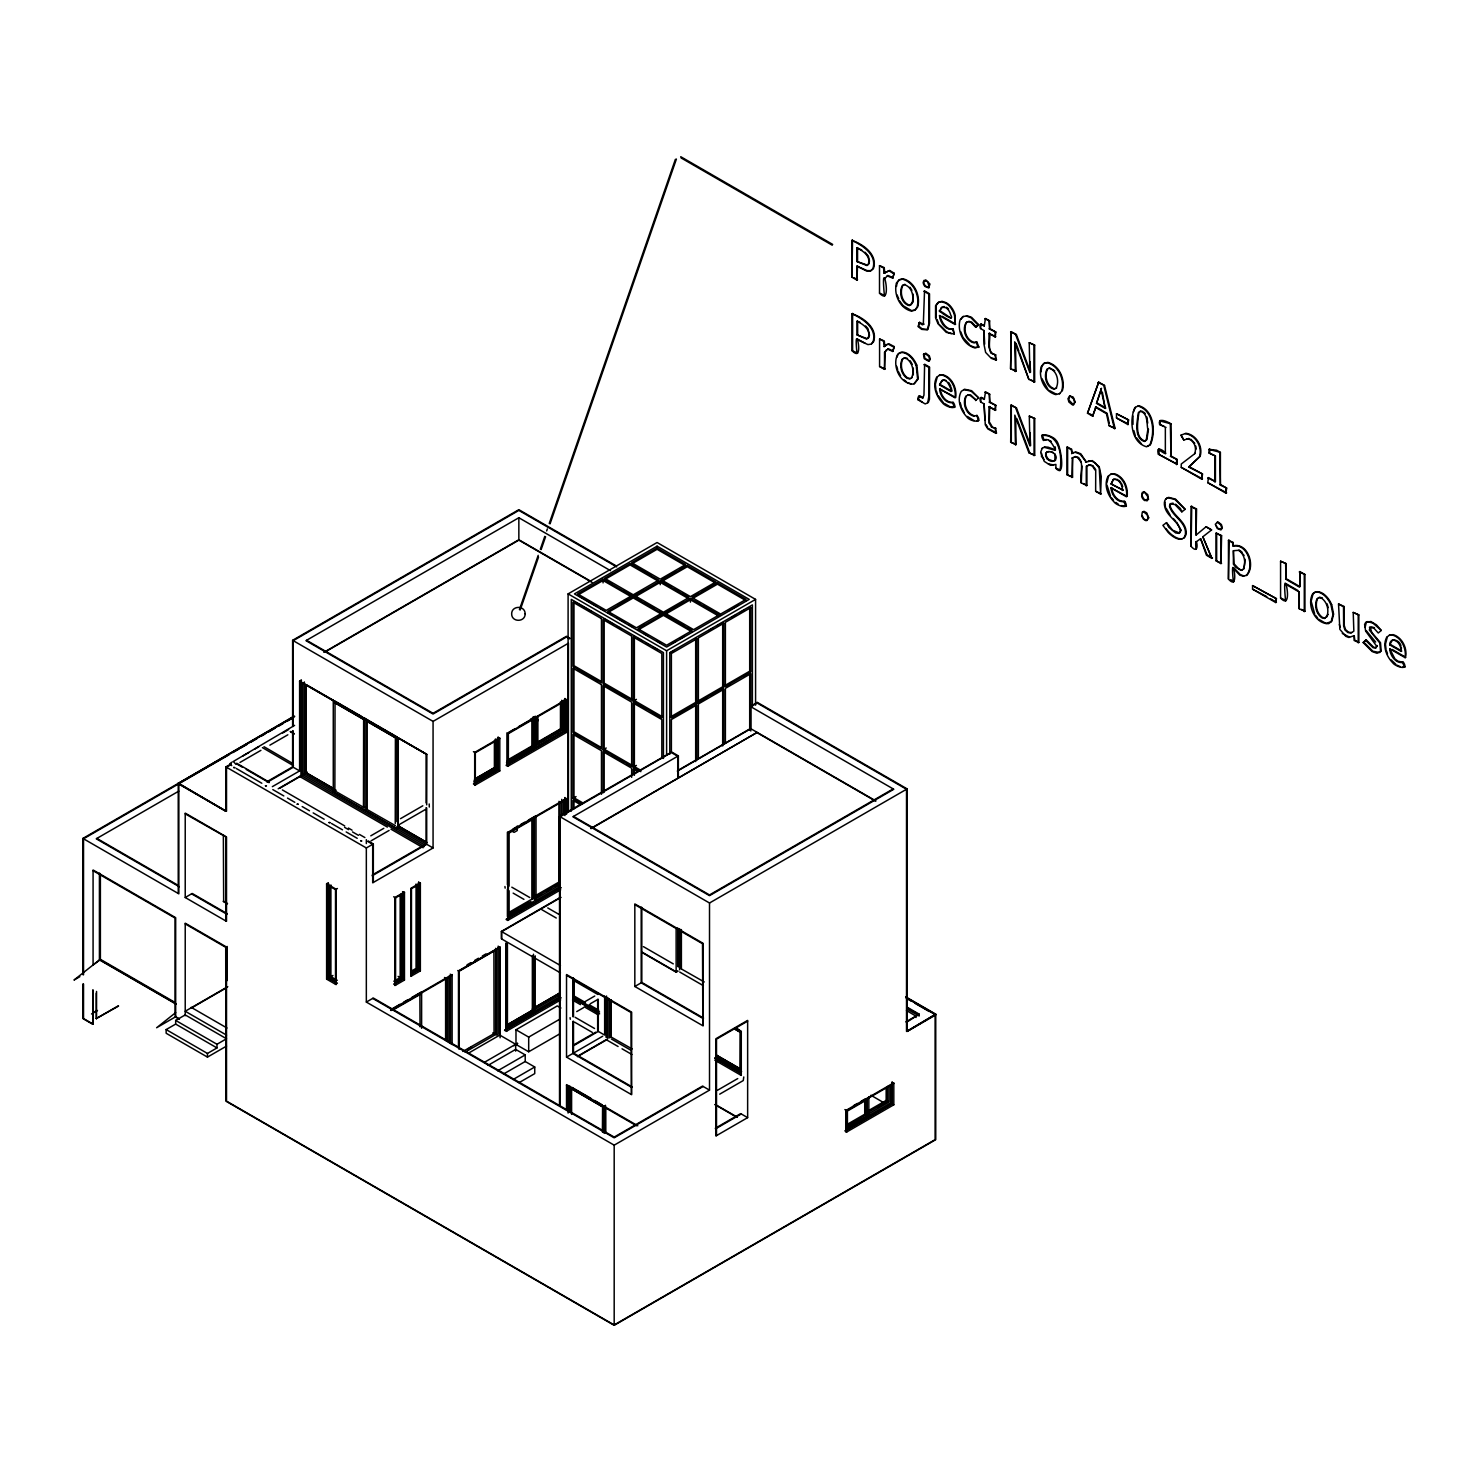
<?xml version="1.0" encoding="UTF-8"?>
<svg xmlns="http://www.w3.org/2000/svg" width="1480" height="1480" viewBox="0 0 1480 1480"><rect width="100%" height="100%" fill="white"/><g stroke="black" fill="none" stroke-linecap="round" stroke-linejoin="round"><path stroke-width="1.5" d="M1380.526 651.552L1379.878 643.079L1369.37 630.054L1370.073 627.021L1371.849 632.534L1380.507 642.709L1381.155 651.182L1377.048 653.272L1372.164 651.552L1363.191 642.561L1366.17 639.841L1373.662 647.297L1376.215 647.63L1377.14 645.558L1375.586 648L1373.033 647.666L1365.541 640.211M1365.152 627.261L1366.355 622.026M940.263 388.537C940.707 395.271 945.887 402.986 953.305 402.43C959.447 411.477 944.906 406.593 942.557 402.875C936.211 396.474 932.234 385.836 936.6 377.345L939.8 375.014L943.019 374.792C952.398 377.585 956.913 388.334 955.729 397.473L939.615 388.907L955.1 397.843C956.284 388.704 951.751 377.955 942.39 375.161L939.153 375.384M1111.665 487.512C1112.109 494.227 1117.289 501.942 1124.708 501.387C1130.85 510.452 1116.309 505.549 1113.959 501.831C1107.614 495.43 1103.636 484.793 1108.02 476.301L1111.203 473.988L1114.421 473.748C1123.801 476.541 1128.315 487.29 1127.131 496.429L1111.017 487.863L1126.502 496.799C1127.686 487.66 1123.154 476.912 1113.793 474.118L1110.555 474.34M1405.205 657.712C1407.98 649.239 1402.356 637.27 1393.124 634.661L1389.887 634.883L1386.705 637.214C1382.339 645.687 1386.316 656.324 1392.661 662.726C1395.011 666.444 1409.534 671.346 1403.41 662.3L1397.916 661.172L1394.918 658.896L1389.72 648.777L1405.205 657.712C1406.37 648.554 1401.856 637.806 1392.477 635.031L1389.258 635.253M939.541 315.555L955.026 324.49L954.619 316.017A12.636 7.289 60 0 0 945.535 303.049L941.465 301.698L937.987 302.586L935.563 305.75L935.563 317.867L938.043 323.805L946.275 332.353L954.323 334.091L953.231 329.078C945.128 330.336 941.114 319.957 939.541 315.555C939.893 322.289 945.757 330.947 953.231 329.078M955.026 324.49L955.248 315.647A12.636 7.289 60 0 0 946.164 302.679L942.113 301.328L938.635 302.216L936.193 305.38L936.193 317.497M984.237 326.081L985.439 318.44L989.639 320.864L989.639 328.468L995.837 332.057L995.208 337.033L989.01 333.444L989.01 347.411L990.897 353.184L995.67 354.886L995.948 360.029L991.267 358.327L985.625 352.425L984.015 344.489L984.015 330.577L980.556 328.56C977.004 319.051 990.416 329.522 980.556 324.268M984.311 399.452L985.514 391.793L989.713 394.217L989.713 401.839L995.911 405.409L995.282 410.386L989.084 406.796L989.084 418.988L989.306 423.206L991.545 427.091L995.744 428.238L996.022 433.381L987.826 428.904L985.292 424.853L984.108 403.929L980.63 401.931C977.077 392.404 990.49 402.893 980.63 397.621M1132.977 416.01L1132.977 424.39M913.29 374.903L913.29 368.095M1106.763 483.22L1108.649 475.931M1148.48 429.144L1146.926 439.56L1145.168 441.096C1134.309 437.988 1137.861 420.838 1138.934 412.457L1140.692 410.996L1142.93 411.514M504.939 886.52L505.143 888.148M868.335 264.143C870.924 256.151 863.081 250.86 856.92 247.918L856.92 261.498L866.947 265.549L868.982 263.773L869.445 260.868L868.335 256.058L865.06 252.229M570.077 1017.648L570.281 1019.295M896.491 286.454L897.102 282.717L899.581 279.591L903.17 278.814C914.64 281.866 920.671 295.871 917.711 306.841L915.232 309.93L911.643 310.671L903.17 305.768L899.581 300.903M1040.921 371.906L1041.846 366.282L1044.325 363.155L1047.914 362.397C1059.384 365.43 1065.415 379.435 1062.455 390.424L1059.347 393.865M1061.826 390.776C1064.786 379.805 1058.755 365.782 1047.285 362.748L1043.696 363.525L1041.217 366.651C1038.239 377.622 1044.307 391.553 1055.758 394.605L1059.976 393.495M1142.042 494.283L1144.059 491.656L1147.758 494.653L1148.498 499.519L1144.743 500.591A4.643 2.683 60 0 1 1141.672 496.355L1142.357 492.304L1144.743 492.47L1147.833 496.707L1147.167 500.776M923.317 324.361L924.538 290.875L929.514 293.762L929.514 323.343L927.904 329.466L922.318 329.004L918.636 326.118L919.543 322.344L923.576 324.361M951.03 391.534L939.578 384.93C946.663 368.279 953.823 400.821 951.307 387.797M939.578 384.93L942.335 380.212L946.331 380.582M1110.98 483.886L1123.061 490.139L1110.98 483.886L1113.737 479.168L1117.733 479.538M1111.61 483.516L1112.979 479.798M1401.412 647.648L1401.116 651.404L1389.683 644.799C1389.905 636.733 1400.173 640.026 1400.986 646.131M1389.683 644.799L1392.421 640.063M929.329 287.213L927.646 281.681L924.112 280.331L923.206 282.292A4.014 2.312 60 0 0 925.111 286.546L928.663 287.897L929.958 284.068L925.74 279.868L923.835 281.921A4.014 2.312 60 0 0 924.075 283.439M887.186 275.835L892.644 278.111L894.198 273.264L889.61 270.396L884.096 273.226L883.579 267.973L879.509 265.623L879.509 293.151C894.272 309.024 879.86 249.38 884.448 296M892.644 278.111L894.198 273.264M887.667 349.095L892.718 351.463L894.272 346.616L888.721 343.693L884.171 346.598L883.653 341.325L879.582 338.976L879.582 366.504L884.522 369.371L885.151 351.833L886.446 349.798M892.718 351.463L894.272 346.616M1194.619 453.675C1197.246 447.793 1193.639 438.875 1186.664 438.746M235.949 764.402L234.044 762.237M923.89 291.246L928.885 294.132L928.885 323.713L927.276 329.837L921.688 329.374L918.007 326.488L919.543 322.344M922.762 398.175L923.964 395.068L924.612 364.246L929.588 367.114L929.44 399.304L928.385 402.375L925.24 403.947L918.081 399.841C916.749 390.739 928.608 402.19 918.988 396.067M918.081 399.841L919.616 395.697M868.205 337.903C871.239 329.929 863.284 324.213 856.994 321.289L856.994 334.85L866.448 339.031L868.852 337.532L869.482 335.072L867.909 328.579L865.615 325.97M1042.235 448.274L1040.662 452.214L1044.27 461.39L1050.467 465.312L1055.906 464.424L1055.851 468.272C1066.044 479.724 1060.772 443.686 1056.036 440.356C1053.649 436.008 1036.833 430.514 1043.493 440.411C1051.226 435.083 1056.424 455.359 1055.203 446.868M939.504 311.577L941.613 307.211L945.609 307.6A6.845 3.941 60 0 1 950.604 314.796C957.745 326.839 921.596 297.721 950.956 318.182M940.133 311.207L940.873 308.414L944.111 306.471M1101.49 388.296L1096.514 403.374L1105.227 408.406L1102.378 392.311M1100.88 390.387L1096.514 403.374M1095.348 407.259L1106.448 413.66L1109.13 425.722L1115.106 428.442L1104.524 385.485L1098.715 382.136L1087.504 413.235L1092.61 416.195L1095.977 406.889L1107.077 413.29L1109.316 423.354M1092.61 416.195L1095.977 406.889M927.757 402.726L928.959 395.678L928.959 367.484L923.964 364.617M1098.715 382.136L1087.504 413.235M519.424 609.594L538.202 555.333M540.33 549.228L544.788 536.352M546.657 530.932L547.378 528.896M549.246 523.457L675.398 159.322M520.202 610.001L538.535 557.091M541.107 549.635L545.584 536.759M550.042 523.865L676.416 159.044M1183.926 537.924L1185.314 535.038C1187.33 522.237 1172.345 516.946 1169.459 506.141L1170.292 503.829L1173.048 503.126M1176.73 522.237L1181.022 530.192L1179.579 533.022L1172.678 530.265L1166.499 522.662L1162.91 525.345L1168.109 532.337A22.903 13.228 60 0 0 1178.024 538.942L1181.336 539.238L1184.573 537.554L1185.961 534.668C1187.977 521.866 1172.993 516.576 1170.088 505.772L1170.92 503.477M1243.348 569.115C1246.049 562.881 1244.791 553.871 1238.446 550.32L1233.395 550.708L1233.395 564.176L1235.819 567.358L1241.406 570.392L1243.995 568.745L1245.069 559.218M902.763 358.863C899.859 365.153 901.783 373.737 907.481 377.825L910.274 378.584M1317.663 598.42C1314.758 604.71 1316.682 613.275 1322.38 617.364L1325.173 618.14M911.625 377.789C914.529 371.48 912.568 362.878 906.851 358.771L904.095 358.049M1326.524 617.327C1329.428 611.018 1327.467 602.416 1321.751 598.309L1318.995 597.587M1328.189 614.459L1324.526 618.492L1321.751 617.734C1316.034 613.645 1314.129 605.061 1317.034 598.771L1319.642 597.217L1322.38 597.957M966.311 396.085C962.981 403.134 966.514 413.864 974.506 415.825M1133.347 412.05L1135.419 407.315M937.247 376.975L935.36 384.264L935.915 389.425M1387.352 636.844L1385.465 644.133L1386.02 649.295M896.732 357.476L898.138 354.349A15.3 8.843 60 0 1 916.712 365.061M902.985 285.178C899.359 291.838 901.894 303.252 909.96 305.25M1047.729 368.742C1044.103 375.402 1046.638 386.817 1054.704 388.815M1166.499 522.662L1168.701 527.195L1175.601 532.929L1178.949 533.392L1181.022 530.192M911.236 304.769C914.899 298.109 912.309 286.657 904.262 284.66M1055.998 388.334C1059.643 381.674 1057.053 370.222 1049.005 368.224M966.865 322.067C962.37 328.838 966.273 340.548 974.469 342.454L976.856 342.065L978.891 347.042L974.617 347.856C963.202 344.637 956.968 330.873 960.095 319.81L962.685 316.739L967.069 315.721L971.564 317.331L978.539 324.527C974.82 331.187 973.23 321.16 968.401 321.697M1045.583 453.639L1046.675 452.159C1053.575 449.328 1060.901 459.337 1052.317 461.39C1047.729 461.446 1042.993 455.007 1047.303 451.789L1049.172 451.529M1147.167 520.461L1148.092 518.185L1147.13 514.688L1143.43 511.691M1073.648 404.78L1074.628 402.449L1073.648 398.953L1069.985 395.974L1067.949 398.601L1068.911 402.042L1072.593 404.983L1075.257 402.079L1073.222 397.121L1069.559 395.845L1068.838 399.989L1073.222 404.614M960.742 319.44L963.314 316.368M429.311 807.044L429.2 803.973M884.448 278.832L887.834 275.465L893.273 277.74M871.646 343.786L873.663 341.565C878.01 327.617 862.748 317.312 851.962 313.723L851.962 350.575C865.966 365.56 853.109 315.111 856.994 353.48M1246.253 575.535C1254.929 566.211 1247.27 543.197 1233.062 546.065L1232.544 542.753L1228.456 540.404L1228.456 579.087C1241.572 593.869 1229.343 544.159 1233.395 581.955M884.171 346.598L886.483 344.47M1363.191 642.561L1366.17 639.841M1195.248 453.306L1181.262 464.017L1181.262 467.365L1201.852 479.261L1202.5 473.988L1188.68 467.088L1199.466 456.784C1202.611 446.942 1195.692 435.102 1185.332 433.64M1188.68 467.088L1200.095 456.414C1203.24 446.572 1196.321 434.732 1185.961 433.289L1181.003 435.175L1183.815 440.023L1188.939 438.45M975.431 327.21L978.539 324.527M975.523 400.581L978.613 397.88L971.639 390.702L964.535 389.259L961.297 391.331C956.635 399.656 960.557 410.423 966.81 416.842C969.326 421.319 983.83 424.261 976.93 415.418L973.877 416.195C965.867 414.233 962.352 403.485 965.682 396.455L968.235 394.772L970.861 395.086L976.153 400.211L970.214 395.456L967.606 395.142M1369.426 627.39L1373.847 628.112L1378.269 632.996L1381.247 630.443L1376.437 624.837L1370.813 621.489L1365.726 622.396L1364.597 624.43L1365.633 631.054L1376.493 645.928M923.946 324.009L922.429 324.86L918.913 322.714M1195.951 549.154C1194.342 528.231 1201.927 558.441 1191.086 546.361L1191.086 506.456L1195.951 509.268L1196.081 535.076L1206.071 526.751L1211.583 529.933L1202.833 536.778L1211.861 558.349L1202.833 536.778M1170.292 503.829L1174.972 504.569L1181.854 511.84L1185.147 509.305L1175.472 499.075L1168.701 497.41A11.655 6.734 60 0 0 1166.166 498.964M92.741 965.182L100.048 959.873L100.048 873.496M175.676 1012.616L156.621 1027.749L176.176 1016.464M884.096 273.226L888.962 270.766L893.55 273.634M1195.951 542.05L1200.613 538.665L1207.07 554.852L1212.49 557.979M914.344 383.746L918.266 378.75L916.823 365.135M912.254 377.418L909.627 378.954L906.851 378.196C901.135 374.107 899.23 365.523 902.134 359.233L904.743 357.679L907.481 358.419M856.92 280.108L851.888 277.204L851.888 240.371C862.766 244.015 878.066 254.412 873.477 268.454L870.98 270.673L867.169 270.618L856.92 266.141L856.92 280.108L857.549 265.771M856.92 247.918L861.712 249.954M856.92 261.498L867.576 265.179M851.888 277.204L852.535 240M879.509 265.623L884.226 267.603L884.744 272.857M879.509 293.151L885.077 295.63M292.614 725.848L292.614 640.304L518.851 509.675L615.773 565.638M856.994 321.289L860.269 322.437M610.482 570.651L518.851 517.741L305.953 640.655L433.067 714.045L566.526 636.992L569.689 638.824M856.994 334.85L867.077 338.68M323.861 652.347L518.851 539.756L590.354 581.048M324.62 652.273L518.851 540.126L591.963 582.343M851.962 350.575L857.641 353.11M879.582 338.976L884.3 340.974L884.818 346.228M272.339 786.657L299.608 770.913L299.608 681.022L301.199 680.097M301.513 680.282L299.608 681.392L426.388 754.226M879.582 366.504L885.151 369.001M231.287 764.494L226.514 767.251L226.514 811.28L178.229 783.383L293.817 716.283M82.899 974.691L82.899 838.42L294.613 716.191M178.229 893.457L178.229 783.752L294.539 716.616M229.049 754.782L83.528 838.79L83.528 974.784M232.86 752.58L239.02 749.028M240.852 747.974L246.993 744.422M250.86 742.183L256.947 738.668M260.85 736.411L264.957 734.043M268.842 731.805L274.966 728.271M278.851 726.033L282.976 723.646M286.843 721.408L292.985 717.874M984.811 318.811L989.639 320.864M178.766 791.153L96.237 838.79L179.284 886.742M980.556 328.56L981.185 323.898M294.613 725.366L232.878 761.738M242.831 756.002L248.807 752.543M254.782 749.102L258.76 746.79M282.661 733.007L288.637 729.548M178.229 783.031L225.885 811.28L225.885 766.88L231.121 763.846M984.015 330.577L984.663 344.118M989.01 321.234L989.639 328.468M239.982 762.441L260.924 750.341M269.897 745.162L287.841 734.802M989.01 333.444L995.837 336.663M976.079 326.839L971.786 322.214L969.03 321.327L966.236 322.437C961.741 329.207 965.645 340.918 973.84 342.824L976.856 342.065M989.01 328.838L995.837 332.057M1015.465 343.49L1016.002 371.221L1010.6 368.835L1011.229 331.631L1016.39 334.61L1030.524 372.202L1029.987 361.657M1010.6 332.001L1016.39 334.61M568.098 811.466L568.098 593.887L657.083 542.513L755.577 599.382L755.577 705.165M603.063 579.198L577.644 593.887L606.226 610.389L631.664 595.719L603.063 579.198L603.063 582.88M577.644 595.163L603.063 580.493L631.664 596.995M604.654 579.568L630.073 564.898L658.674 581.399M364.746 718.633L363.47 719.373L334.868 702.852M395.401 825.673L366.651 809.264L366.651 721.204L367.928 720.464M266.733 781.829L292.614 766.88L299.608 770.913M267.936 781.865L293.243 767.251L293.243 730.972M1015.761 334.98L1029.895 372.572L1029.229 342.75L1034.649 345.136L1034.649 381.988L1028.841 379.38L1014.707 341.788L1015.373 371.591M1029.229 342.75L1034.649 345.136M278.185 788.785L301.199 775.502L424.316 846.597M424.704 844.969L302.789 774.577L307.23 772.024M279.905 788.155L301.513 775.687L301.513 682.558M1010.6 368.835L1011.229 331.631M939.615 388.907C939.966 395.641 945.85 404.318 953.305 402.43M617.974 604.895L629.703 598.124M643.023 590.446L633.237 596.088L623.709 590.576M662.207 579.365L675.898 571.465M679.801 569.208L685.666 565.804L657.083 549.302L631.664 563.973L650.719 574.98M660.246 581.048L634.827 595.719L663.429 612.221L688.848 597.55L660.246 581.048L660.246 584.711M978.613 397.88L971.01 391.072L963.905 389.629M634.827 596.995L660.246 582.324L688.848 598.827M984.885 392.163L989.713 394.217M396.511 736.985L395.253 737.706L366.651 721.204M185.222 813.852L226.2 837.144M980.63 401.931L981.259 397.25M292.614 640.304L433.067 721.389L568.431 643.226L568.431 811.299M984.108 403.929L984.866 420.006M989.084 394.587L989.713 401.839M1028.841 379.38L1019.72 353.313M989.084 406.796L995.911 410.016M976.93 415.418L978.336 420.764M989.084 402.209L995.911 405.409M364.746 806.693L363.47 807.414L363.636 719.28L335.035 702.76L334.868 790.912L336.145 790.172M1015.724 419.136L1016.076 444.574L1010.673 442.187L1011.303 404.983L1016.464 407.962L1030.598 445.554L1029.951 432.586M989.306 423.206L989.713 406.445M1010.673 405.354L1016.464 407.962M640.341 626.854L644.244 624.597M657.934 616.679L661.837 614.422L633.237 597.92L607.817 612.591L611.629 614.792M682.983 602.231L663.429 613.515L659.618 611.314M692.399 596.791L698.264 593.406M702.168 591.149L715.857 583.25L687.257 566.729L661.837 581.399L671.384 586.913M690.438 598.475L665.02 613.146L693.62 629.648L719.04 614.977L690.438 598.475L690.438 602.138M638.01 630.018L663.429 615.347L692.029 631.849M692.029 598.827L717.449 584.156L746.049 600.677M991.545 427.091L995.744 428.238M185.222 897.509L226.514 921.356L226.514 836.959L185.222 813.112L185.222 897.509L192.197 893.457L227.069 913.586M1015.835 408.332L1029.969 445.924L1029.303 416.121L1034.724 418.507L1034.724 455.341L1028.914 452.732L1014.799 415.14L1015.447 444.944M1029.303 416.121L1034.724 418.507M366.337 809.449L365.061 810.171L365.061 718.448M79.865 976.67L74 980.056L99.733 959.688L175.954 1003.699M1098.067 382.506L1104.524 385.485M530.599 719.188L534.558 716.912M1010.673 442.187L1016.076 444.574M508.602 732.434L514.559 728.993M518.537 726.699L532.43 718.67M473.415 751.655L475.321 752.746L499.796 738.631L497.891 737.521M223.351 834.665L223.665 901.357M672.475 643.153L676.379 640.896M680.301 638.639L684.204 636.363M728.456 610.833L738.224 605.191M568.098 593.887L666.611 650.756L755.577 599.382M670.255 652.865L674.177 650.608M709.013 630.499L712.916 628.241M716.82 625.985L722.684 622.599L722.684 686.794L697.265 701.483M732.101 617.16L736.004 614.903M739.926 612.646L743.83 610.389M1043.493 440.411L1046.341 439.893M1028.914 452.732L1034.724 455.341M370.796 835.83L383.801 828.319M400.525 818.662L422.818 805.786M534.668 743.811L560.476 728.9L564.139 731.009L564.139 699.818M474.636 779.016L494.227 767.713L497.41 769.545L497.41 738.354M507.714 759.924L560.957 729.178L560.957 704.684M474.451 779.312L494.394 767.805L494.394 740.703M531.875 719.595L531.875 746.327L561.271 729.363L561.271 702.63M475.579 779.572L495.19 768.25L495.19 739.297M507.344 761.053L533.152 746.142L534.428 746.882L534.428 717.523L533.152 716.801M535.927 744.551L561.752 729.64L561.752 700.28M473.73 781.181L495.652 768.527L495.652 739.186M389.092 830.447L371.055 840.862M399.914 824.193L425.186 809.634M506.512 762.441L533.947 746.605M535.113 745.938L562.548 730.102L562.548 701.132M506.623 762.94L534.428 746.882M399.378 825.211L398.101 825.951L426.703 842.471M474.895 781.44L496.448 768.99L496.448 740.037M507.788 763.18L535.224 747.345L535.224 716.154M473.896 783.124L497.41 769.545M564.139 731.009L506.937 764.032L506.937 732.841M499.796 770.913L474.691 785.399L474.691 752.395L499.796 737.891L499.796 770.913L497.891 769.822L473.415 783.938L475.321 785.048L475.321 752.746M566.526 732.397L507.733 766.326L507.733 733.303L566.526 699.374L566.526 732.397L564.601 731.287L506.456 764.864L508.362 765.956L508.362 733.673L566.526 700.096L564.601 699.004M475.024 783.383L498.205 770.007L498.205 736.985M1041.513 456.802L1041.587 453.361M1116.494 413.716L1128.574 419.95L1127.945 424.575L1116.494 417.971L1116.494 413.716L1128.574 419.95M225.885 766.88L366.337 847.966L373.33 843.933L373.33 882.45M1045.694 456.21L1046.212 453.269M1116.494 417.971L1126.668 423.095M1047.082 458.8L1052.946 461.02L1055.573 460.28M1066.987 447.182L1071.687 449.161L1072.205 453.324L1071.058 449.532L1066.987 447.182L1066.987 474.71L1072.556 477.189L1072.556 457.671L1071.927 477.559M1109.13 425.722L1115.106 428.442M92.889 1012.82L96.885 1010.507M91.501 1013.985L97.495 1010.526M633.237 701.206L661.837 717.707L661.837 653.513L633.237 636.992L633.237 701.206L636.418 699.374M326.618 883.745L336.145 889.24L336.145 984.644L326.618 979.131L326.618 883.745L328.209 882.82M96.237 993.228L96.237 1018.573L118.252 1005.864M96.237 1018.573L118.585 1006.048M82.899 983.941L82.899 1018.573L92.741 1024.271L93.074 989.954M1055.851 468.272L1059.199 469.475M1074.665 456.876C1086.616 457.968 1078.902 474.803 1081.288 482.961L1086.912 485.477L1086.912 465.96L1089.65 464.776L1093.11 465.849L1089.003 465.146L1086.264 466.329L1086.264 485.847M335.516 889.61L335.516 984.274L337.421 983.164L328.523 978.039L328.523 883.375L326.618 884.466L335.516 889.61L337.421 888.518M1075.387 452.362L1080.159 454.157L1086.172 461.871L1080.789 453.786L1076.015 452.011L1073.352 452.769M372.312 874.976L426.074 843.933L426.074 807.673M1166 427.443L1159.636 424.501C1157.434 416.824 1167.979 421.893 1170.976 423.854L1170.976 455.933L1177.211 459.54L1177.211 464.295L1158.378 454.157C1154.141 439.727 1176.878 462.556 1158.378 449.402M372.183 875.772L426.703 844.303L426.703 808.024M1066.987 474.71L1072.556 477.189M1159.636 424.501L1164.076 426.332M433.067 721.389L433.067 847.966L372.683 882.82L372.683 844.303L367.928 841.547M603.063 749.824L631.664 766.326L631.664 702.112L603.063 685.61L603.063 749.824L606.226 747.992M1159.636 420.838L1170.976 423.854M1099.215 466.829L1101.25 476.449L1100.62 494.135L1099.215 466.829L1092.351 460.595L1085.543 462.241M1100.62 494.135L1095.644 491.249L1095.718 469.715L1093.979 467.144M670.255 717.079L695.674 702.39L695.674 638.176M724.275 685.888L749.694 671.199L749.694 607.004M672.216 717.782L691.771 706.478M697.265 703.315L707.052 697.672M710.955 695.415L722.684 688.644L722.684 745.957M726.236 686.591L730.14 684.334M743.83 676.434L747.752 674.177M1081.288 482.961L1081.917 465.978M1181.003 435.175L1183.815 440.023M227.791 986.661L185.222 1011.247L226.514 1035.093M191.882 1007.751L226.496 987.77M175.676 1020.423L185.222 1014.91L226.514 1038.756L216.987 1044.27L175.676 1020.423L175.676 1024.086L216.987 1047.933L216.987 1044.27M1158.378 454.157L1177.211 464.295M1095.644 491.249L1101.25 493.765M513.135 828.893L516.946 826.691M520.757 824.49L524.567 822.288M528.379 820.087L536.019 815.684L536.019 900.062L507.418 916.582L507.418 889.202M226.514 1046.101L207.459 1057.109L166.149 1033.262L166.149 1029.581L175.676 1024.086M393.661 896.769L395.567 897.861L404.466 892.736L402.56 891.626M507.733 913.086L533.152 898.416L534.428 899.155L534.428 818.422L509.009 833.111L509.009 886.15M601.472 794.298L601.472 750.73L572.871 734.228L572.871 798.442L576.053 796.591M1170.347 424.224L1170.976 455.933M661.837 758.537L661.837 719.539L633.237 703.037L633.237 767.251L636.418 765.419M1170.347 456.303L1177.211 459.54M559.533 1105.801L559.533 816.405L671.698 752.025L678.358 755.873L678.358 777.888M875.975 800.995L750.49 728.53L750.49 706.515L757.168 702.297L907.148 788.896L907.148 1031.43L935.749 1014.17L906.519 1031.412L906.519 789.265L757.168 703.037L750.804 706.7M560.162 816.775L671.384 752.562L677.729 756.243L677.729 778.258M1209.049 449.365L1216.616 450.216L1220.389 452.381L1220.389 484.478L1226.642 488.067L1225.995 493.191L1207.791 482.684L1208.439 477.559L1215.413 481.592L1215.413 455.97L1209.049 453.028L1209.049 449.365L1220.389 452.381M678.358 755.873L572.871 816.775L709.512 895.659L893.809 789.265L750.49 706.515M1181.262 467.365L1202.5 478.891M1111.017 487.863C1111.369 494.598 1117.252 503.274 1124.708 501.387M1209.049 453.028L1215.413 455.97M677.6 770.618L750.49 728.53M677.341 771.135L750.804 728.715M326.618 979.131L328.523 978.039M329.8 885.577L329.8 977.299L332.963 975.468M590.705 828.504L757.168 732.397L591.26 828.541M166.149 1029.581L207.459 1053.446L216.987 1047.933M1207.791 482.684L1226.642 492.84M1207.791 477.929L1215.413 481.592M1219.761 452.75L1220.389 484.478M1185.147 509.305L1174.842 499.426L1168.072 497.761A11.655 6.734 60 0 0 1164.797 506.993C1167.165 516.649 1178.265 520.979 1180.392 530.562M1181.854 511.84L1180.448 508.546L1175.601 504.199M1191.086 506.456L1196.58 508.898L1196.081 535.076M1219.761 484.829L1226.642 488.067M535.427 895.641L558.885 882.099L560.162 882.82L534.743 897.509M535.686 897.324L541.421 894.013M547.138 890.72L550.949 888.518M554.76 886.317L558.571 884.115M528.563 902.541L509.009 913.826L509.009 890.757M508.047 914.751L517.574 909.238M521.404 907.037L530.932 901.542M535.057 899.155L559.847 884.837M393.81 981.24L400.174 977.577L400.174 895.474M411.292 971.158L416.065 968.401L416.065 884.023M394.938 981.888L401.284 978.225L401.284 893.827M410.811 972.712L417.175 969.048L417.175 884.652M507.733 916.768L531.561 903.004M535.538 900.71L559.366 886.946M404.466 980.056L394.938 985.551L394.938 897.49L404.466 891.996L404.466 980.056L402.56 978.946L393.661 984.089L395.567 985.199L395.567 897.861M411.329 973.895L418.452 969.789L420.357 970.88L420.357 882.82L410.811 888.333L410.811 976.393L420.357 970.88M560.735 887.63L506.456 918.969L508.362 920.061L508.362 832.74L566.526 799.163L564.601 798.072M395.253 983.534L402.875 979.131L402.875 893.328M411.144 974.358L418.766 969.955L418.766 881.913M561.013 887.834L506.141 919.505L507.733 920.43L560.698 889.85M366.337 847.966L366.337 1002.071L373.33 998.038L614.182 1137.084L702.519 1086.098L709.512 1090.131L709.512 903.004L559.533 816.405M560.476 972.897L501.368 938.783L501.368 931.438L560.587 897.25M560.92 897.435L501.702 931.623L501.702 938.968M1206.071 526.751L1211.583 529.933M1200.613 538.665L1206.441 555.222L1211.861 558.349M1191.086 546.361L1191.733 506.105M467.051 964.831L470.881 962.629M474.691 960.428L478.502 958.226M482.313 956.024L486.125 953.823M392.071 1008.861L399.952 1004.31M403.892 1002.034L407.832 999.759M411.773 997.483L421.615 991.804L421.615 1028.286M1216.024 533.226L1221.592 535.705L1220.963 563.602L1216.024 560.754L1216.024 533.226L1221.592 535.705M390.554 1010.1L452.121 974.543L452.121 1044.547M500.111 1037.776L499.796 947.034L458.486 970.88L458.486 1048.025M500.111 947.219L458.8 971.065L458.967 1049.117L459.115 971.25L494.061 951.067M391.053 1010.544L452.121 975.283L450.216 974.192M392.996 1009.97L420.024 994.542M1228.456 540.404L1233.173 542.383L1233.062 546.065M1216.024 560.754L1221.592 563.232M1233.395 550.708L1234.043 563.806L1239.241 569.319L1242.034 570.022M1241.276 552.373L1244.088 555.444M1228.456 579.087L1229.103 540.034M1285.602 600.917C1281.07 555.296 1295.389 613.941 1280.57 598.013L1280.57 561.179L1286.231 563.713L1286.231 578.736L1299.884 586.616L1299.884 571.595L1299.884 586.616M893.162 788.896L709.512 894.938L573.5 816.405M1280.57 561.179L1286.231 563.713M1252.561 585.599L1276.426 598.66L1275.797 602.563L1252.561 589.151L1252.561 585.599L1276.426 598.66M1252.561 589.151L1266.751 596.607M709.512 903.004L907.148 788.896M535.668 1006.863L559.995 992.803L559.995 972.045M535.816 1006.955L560.162 992.895M533.633 956.635L533.633 1009.674L507.418 1024.826L507.418 944.092M514.356 1021.182L518.278 1018.924M559.791 994.948L532.356 1010.785L532.356 955.895M462.833 1051.466L494.061 1033.632L493.913 950.974M467.699 1049.209L471.51 1047.008M535.224 955.858L535.224 1010.6L505.827 1027.564L505.827 943.186M506.141 1027.749L559.403 997.002M465.146 1052.151L495.652 1034.539L495.652 948.31M560.624 997.761L504.865 1029.951L506.771 1031.061L506.771 943.722M1285.602 564.084L1286.231 578.736M504.551 1030.505L561.031 997.89M468.309 1053.261L500.425 1034.724M560.679 999.944L506.141 1031.43L506.141 943.371M560.18 1033.614L528.693 1051.781L515.984 1044.436L515.984 1029.765L557.294 1005.919L560.938 1008.01M1299.255 571.965L1304.916 574.499L1304.916 611.332L1299.255 608.798L1299.255 592.037L1285.602 584.156M1280.57 598.013L1286.231 600.547M584.637 1001.867L594.757 996.003M484.201 1062.437L517.445 1043.234M1299.255 592.037L1299.255 608.798M513.782 1045.731L517.686 1043.474M515.984 1029.765L528.693 1037.11L560.18 1018.943M576.719 1011.617L583.471 1007.714M590.224 1003.81L596.976 999.925M488.141 1065.304L515.669 1049.394L525.215 1054.907L525.215 1061.512L503.57 1073.999M634.827 986.476L703.148 1025.918L703.148 943.352L634.827 903.91L634.827 986.476L641.821 982.442L703.537 1018.073M497.668 1070.798L525.215 1054.907M642.376 952.676L676.138 972.157L678.043 971.065L676.138 971.805L642.376 952.306M513.098 1079.512L534.743 1067.006L534.743 1073.611L518.999 1082.694M574.296 1044.547L595.719 1032.17M572.741 1046.175L598.29 1031.412L598.29 999.314M1338.531 603.951L1343.507 606.818L1343.637 625.892L1344.895 629.907L1347.892 632.571L1350.926 632.977L1353.849 631.183L1353.22 612.424L1358.843 614.94L1358.843 642.468L1354.774 640.119L1354.237 635.66L1348.854 637.473L1345.801 636.326L1339.844 629.333L1338.531 603.951L1344.155 606.467L1344.265 625.522L1345.524 629.537L1348.521 632.201L1351.555 632.607M566.526 1057.109L631.664 1094.719L631.664 1012.154L566.526 974.543L566.526 1057.109L602.693 1036.222M578.81 1055.517L606.504 1039.515M610.685 1037.11L609.409 1037.85L609.409 999.074M577.404 1056.683L606.56 1039.867M1353.22 612.424L1358.843 614.94M1342.305 633.477L1349.501 637.103M1354.237 635.66L1354.126 640.489L1358.843 642.468M1371.35 626.836L1374.495 627.76M572.871 1088.3L571.595 1089.021L571.595 1114.403M1381.247 630.443L1373.107 623.228L1367.742 621.545M702.834 1025.362L702.519 943.722L634.827 904.65M747.64 1021.145L716.505 1039.127L716.505 1135.623M631.331 1094.164L631.016 1012.523L566.526 975.283M735.338 1027.989L741.277 1031.412L740.019 1032.152L734.043 1028.711M1389.72 648.777C1390.053 655.51 1395.955 664.187 1403.41 662.3M703.148 1086.449L614.182 1137.824L372.683 998.408M716.172 1055.092L740.019 1068.838L741.277 1068.116M366.337 1002.071L614.182 1145.168L709.512 1090.131M717.486 1090.261L737.743 1078.569M719.706 1094.164L743.274 1080.548L743.774 1076.959M715.34 1128.223L740.648 1113.608L747.64 1117.64L747.64 1020.405L715.857 1038.756L715.857 1135.993L747.64 1117.64M715.469 1128.889L741.277 1113.977M905.871 1021.885L919.228 1014.17L907.777 1021.514M907.148 1031.43L935.749 1014.91L935.749 1139.656L614.182 1325.322L225.885 1101.139L225.719 947.219M853.498 1105.689L857.346 1103.47M861.175 1101.25L865.023 1099.048M846.782 1110.666L893.809 1083.527L891.904 1082.417L891.904 1103.71L844.877 1130.85L846.782 1131.96L846.782 1110.666L844.877 1109.574M867.262 1099.566L847.411 1111.036L847.411 1125.725L867.262 1114.255L867.262 1099.566L866.004 1098.845L866.004 1115.347L864.727 1114.625L864.727 1100.861M868.298 1110.722L886.168 1100.399L887.445 1101.139L887.445 1086.449M846.838 1124.578L866.004 1113.515L867.262 1114.255M867.595 1112.609L887.445 1101.139M878.158 1106.855L887.76 1101.323M846.468 1126.631L859.917 1118.861M867.928 1114.236L889.036 1102.045L889.036 1086.005M868.852 1096.828L868.852 1115.161L845.82 1128.463L845.82 1110.13M846.135 1128.648L890.627 1102.97L890.627 1084.618M846.542 1130.258L892.218 1103.895L892.218 1081.88M893.809 1104.802L846.135 1132.33L846.135 1110.314L893.809 1082.786L893.809 1104.802L891.904 1103.71M1147.167 446.405L1150.423 444.685C1155.954 432.031 1154.159 410.034 1138.657 405.668L1134.772 407.685C1129.277 420.32 1131.034 442.428 1146.538 446.775L1149.793 445.036C1155.307 432.401 1153.531 410.404 1138.027 406.038M1071.576 453.675L1073.999 452.399M1041.605 448.644L1044.843 446.942L1048.136 447.2L1055.573 449.865M904.891 284.289L902.338 285.548C898.712 292.207 901.246 303.622 909.312 305.62L913.105 302.05L913.105 294.095M1056.628 387.964L1054.056 389.185C1045.99 387.187 1043.456 375.772 1047.082 369.112L1049.635 367.873L1054.704 370.796M1071.927 458.042L1075.312 456.506L1078.772 457.579M1113.09 479.538C1118.917 478.003 1122.765 485.496 1122.432 490.49M231.713 762.237L229.696 763.939L231.713 765.641M976.652 420.93L978.964 420.413M1233.691 545.695C1247.918 542.827 1255.558 565.841 1246.9 575.184L1243.274 576.22L1239.833 575.146L1233.265 568.265M537.906 719.761L537.888 720.779M1379.711 652.551L1372.793 651.182L1363.82 642.191M978.891 347.042L975.246 347.486L971.176 345.987M929.292 287.527L925.74 286.177A4.014 2.312 60 0 1 924.741 284.9M955.044 407.093L949.901 406.667L944.462 403.448M1126.447 506.049L1121.303 505.624M1402.652 667.073L1405.13 666.943M1392.661 640.1C1398.211 640.082 1401.32 646.482 1401.116 651.404M1041.624 435.435C1060.124 433.696 1062.399 457.468 1059.92 470.621M1088.355 460.891L1091.722 460.964L1095.514 463.24L1098.586 467.199M1053.649 465.035L1048.321 463.851M1044.214 447.312L1054.926 450.235M1181.965 538.868L1178.654 538.572A22.903 13.228 60 0 1 1168.737 531.968L1165.963 528.656M888.074 344.063L893.624 346.986M996.651 433.011L988.455 428.534M1243.903 575.868L1240.481 574.777L1233.913 567.895M995.67 354.886C985.884 352.814 990.805 339.642 989.639 333.074M1051.263 451.937L1053.409 452.639M1146.723 500.666L1145.39 500.221A4.643 2.683 60 0 1 1142.301 496.004M1056.387 394.235L1049.32 390.48M966.44 316.091L970.936 317.7L977.91 324.879M991.896 357.957L996.577 359.659M907.481 382.543L911.125 383.93M1217.245 522.199L1220.76 524.901L1221.703 527.935L1220.778 529.859L1217.282 528.563L1215.321 524.253L1217.873 521.83L1221.389 524.53L1222.332 527.565L1221.407 529.488L1217.911 528.193M951.27 333.685L946.904 331.983L939.893 325.082M974.007 420.561L967.439 416.472M1048.728 440.245L1051.3 441.41M1397.083 665.205L1400.006 666.537M1189.31 466.718L1202.5 473.988M865.134 343.268L857.641 339.142M851.888 240.371C862.655 245.439 877.363 254.708 872.849 268.805L870.332 271.025L866.54 270.988L856.92 266.141M680.726 156.695L832.685 244.422M681.022 157.898L832.223 245.199M1097.142 403.004L1105.856 408.036M942.113 316.295L955.655 324.12M854.201 277.815L857.549 279.739M1012.82 369.389L1016.002 371.221M1031.208 379.99L1034.649 381.988M1089.835 413.845L1093.258 415.825M1299.884 571.595L1304.916 574.499M851.962 313.723C862.655 318.7 877.307 327.968 873.034 341.936L871.017 344.137L867.946 344.6L856.994 339.512M1285.602 579.087L1299.255 586.987M1286.231 583.786L1297.942 590.538M940.207 384.56L951.659 391.164M1390.312 644.429L1401.764 651.034M1392.292 649.516L1405.833 657.342M1083.582 483.553L1086.912 485.477M1301.567 609.409L1304.916 611.332M1270.617 598.845L1276.426 602.212M1230.75 579.679L1234.043 581.585M675.195 589.114L679.005 591.316M682.817 593.517L688.533 596.81M695.841 601.028L699.652 603.23M703.462 605.431L720.63 615.347M719.04 616.254L690.438 599.752L665.02 614.422L684.093 625.429M616.716 566.914L518.851 510.415L293.243 640.655L293.243 726.458M606.56 580.678L612.276 583.971M636.733 598.105L640.544 600.307M644.374 602.508L653.901 608.002M687.904 627.631L691.715 629.832M579.549 596.274L596.699 606.171M600.51 608.373L604.321 610.574M617.364 618.104L624.986 622.507M628.797 624.708L632.607 626.91M643.726 633.329L647.537 635.53M657.083 641.025L660.894 643.226M591.149 611.407L573.981 601.49L573.981 665.704L600.677 681.115M613.701 624.43L604.173 618.918L604.173 683.131L632.774 699.652M617.512 626.632L621.323 628.834M638.176 638.546L641.987 640.748M645.798 642.949L649.609 645.151M653.42 647.352L657.231 649.554M757.168 732.748L875.161 800.884M569.856 638.195L566.526 636.252L433.067 713.305L306.601 640.304M662.948 717.079L634.365 700.558L634.365 636.345M577.792 669.737L596.865 680.745M606.079 686.073L625.134 697.08M645.798 708.994L634.365 702.39L634.365 766.603L640.082 769.915M651.515 712.305L661.042 717.8M600.677 747.16L573.981 731.749L573.981 667.535M632.774 765.678L604.173 749.176L604.173 684.962M633.237 767.251L640.877 771.654M579.698 736.892L573.981 733.581L573.981 797.794L583.509 803.288M607.984 753.209L604.173 751.008L604.173 792.281M611.795 755.41L623.228 762.015M627.058 764.216L630.869 766.418M638.176 770.636L634.365 768.435L634.365 775.317M637.066 771.284L633.237 769.082L633.237 773.67M532.671 744.958L533.947 745.698M531.875 746.327L533.152 747.067L533.152 718.115M572.871 798.442L582.399 803.936M581.603 804.029L573.981 799.626L573.981 808.802M580.493 804.676L572.871 800.273L572.871 809.449M507.733 766.326L506.141 765.419L564.935 731.471L564.935 698.449M905.741 996.854L935.749 1014.17M905.741 997.224L935.749 1014.54M905.741 997.594L935.749 1014.91M907.24 998.815L911.218 1001.109M915.195 1003.422L929.144 1011.469M558.885 801.365L560.162 802.105L560.162 1106.17M907.277 1007.27L919.228 1014.17M907.277 1008.01L919.228 1014.91M907.277 1009.12L919.228 1016.02M906.482 1010.489L916.046 1016.187L916.046 1017.482M332.815 700.003L306.12 684.593L306.12 772.653L332.815 788.063M334.868 701.021L361.564 716.431M363.47 717.523L396.844 736.799L396.844 821.64M424.964 753.209L398.268 737.798L398.268 825.859L426.869 842.379M299.608 681.022L426.703 754.412M534.428 818.422L533.152 817.7L533.152 898.416M511.285 830.761L514.096 832.371L517.26 830.539L517.26 825.97M290.394 731.471L294.279 733.71M290.394 731.657L294.279 733.895M643.43 946.645L673.289 963.887M704.258 981.98L681.226 968.864L681.226 929.662M679.709 972.027L703.389 985.698M534.743 899.341L536.019 900.062M511.821 887.186L529.784 897.546M547.748 907.924L558.534 914.141M870.906 1095.255L884.781 1103.266M264.014 746.697L293.151 763.699M262.423 747.622L293.502 765.734M334.554 789.265L305.953 772.745L305.953 684.685M403.744 829.577L407.721 831.871M513.153 893.125L523.92 899.359M541.884 909.719L556.258 918.026M334.868 790.912L363.636 807.34M334.166 790.875L304.362 773.67L304.362 681.947M396.511 826.876L433.067 847.966M735.764 1027.879L739.649 1030.117M299.608 776.427L387.39 827.098M390.961 829.17L423.132 847.744M734.654 1028.322L740.648 1031.782L740.648 1075.091M734.21 1028.619L740.167 1032.06L740.019 1068.838M703.185 1018.592L641.192 982.812L641.192 907.129M867.595 1114.44L868.852 1115.161M236.689 763.218L269.064 782.088M282.384 789.932L344.729 825.933M348.392 828.042L352.055 830.169M359.437 834.424L364.894 837.569M236.689 763.939L242.406 767.251M246.217 769.452L269.101 782.661M344.6 827.338L348.54 829.633M352.499 831.908L358.438 835.331M368.076 840.899L373.33 843.933M236.153 768.416L261.812 783.253M272.82 789.599L283.827 795.944M287.49 798.072L294.816 802.308M302.161 806.545L309.486 810.781M313.168 812.89L324.157 819.236M331.502 823.472L342.509 829.836M346.172 831.945L357.216 838.327M716.338 1055L740.167 1068.745M501.368 931.438L560.476 965.552M716.357 1057.016L741.591 1071.594M715.913 1057.127L741.277 1071.779M714.711 1057.904L740.555 1072.833M714.896 1058.385L740.888 1073.389M714.803 1060.161L741.277 1075.442L741.277 1031.412M574.277 980.87L597.902 994.505M585.414 1002.534L573.981 995.929L573.981 979.871M589.244 1004.735L598.771 1010.23M572.871 996.558L599.567 1011.969M574.407 998.926L598.383 1012.764M573.241 998.611L599.622 1013.856M572.501 1000.017L580.493 1004.642M584.249 1006.807L598.475 1015.021M178.229 783.752L225.885 811.28M632.127 1048.95L611 1036.925L611 1000.017M575.11 1017.278L594.553 1028.489M611.407 1038.997L631.257 1050.448M606.226 1039.682L618.085 1046.508M622.026 1048.802L631.904 1054.5M574.666 1022.199L592.315 1032.411M715.469 1104.58L737.318 1117.178M714.803 1104.561L736.67 1117.178M532.356 1008.953L533.633 1009.674M533.947 1009.86L535.224 1010.6M457.838 970.51L459.115 971.25M444.5 977.485L445.776 978.225L445.776 1040.495M573.5 1053.076L632.145 1086.93M631.831 1087.467L572.871 1053.427L572.871 1021.33M398.101 976.393L401.284 978.225M492.803 1032.892L494.061 1033.632M494.394 1033.798L495.652 1034.539M571.909 1087.375L590.89 1098.327M594.683 1100.51L602.268 1104.894M637.806 1125.781L566.526 1084.618L566.526 1110.111M525.215 1061.512L534.743 1067.006M566.526 1085.358L636.511 1125.762M223.351 901.172L227.531 903.596M223.351 901.542L227.217 903.78M96.885 838.42L177.36 884.892M191.567 893.827L226.977 914.27M337.255 980.333L330.91 976.652L330.91 884.929M329.8 977.299L336.145 980.963M335.831 982.628L328.209 978.225L328.209 885.096M82.899 838.42L178.858 893.827L178.858 783.383M93.074 870.721L175.047 918.044L175.047 1012.69L175.362 1016.927L179.302 1019.202M185.222 923.909L225.885 947.404M191.179 1007.344L226.977 1028.008M100.788 959.558L174.603 1002.182M176.138 1004.161L99.419 959.873L99.419 873.163M179.487 1018.943L175.676 1016.742L175.676 917.674L93.074 869.981L93.074 965.348M93.074 1024.086L83.528 1018.573L83.528 984.015M1239.093 549.949L1241.923 552.003M893.346 351.093L888.296 348.725L884.522 352.203L884.522 369.371M1395.825 664.261L1391.163 659.877M1115.864 502.404L1118.38 504.291M1318.68 619.213L1326.024 623.487L1331.741 621.434L1333.61 614.2L1331.723 604.673M903.78 379.675L906.26 381.581M918.71 399.489L922.391 402.357M1190.734 439.171L1194.786 443.389M969.678 344.803L963.055 337.532L960.649 331.631M1144.059 518.814L1145.39 519.887M1141.505 443.926L1136.492 437.839M1118.954 480.371L1120.934 482.517M1173.307 518.555L1175.583 520.997M1144.095 412.384L1145.168 413.568M1375.678 642.061L1366.281 630.684M1111.406 497.724L1113.534 500.221M943.204 402.505L938.283 395.678M1315.461 615.255L1317.607 617.9M948.625 382.414L950.882 386.262M1047.914 389.332L1041.846 378.529M1170.07 514.985L1166.055 508.084M1092.48 466.219L1095.071 470.085M1078.143 457.949L1080.733 461.797M985.92 424.483L987.623 427.184M909.96 287.231L911.884 290.321M1042.161 456.432L1043.992 459.485M989.935 422.836L992.173 426.721M910.237 360.824L912.216 364.284M1110.536 496.188L1106.947 484.941M1046.323 455.84L1047.711 458.43M1314.647 613.701L1311.151 601.232L1313.038 593.887A15.3 8.843 60 0 1 1331.611 604.617M961.667 407.814L964.128 412.532M898.12 371.073L900.562 375.716M1216.208 525.418L1216.893 526.917M1121.692 483.812L1122.71 486.754M1142.301 515.688L1143.004 517.371M937.025 319.476L938.672 323.436M897.102 294.946L898.767 298.904M976.227 342.435L978.261 347.411M1029.562 452.362L1016.852 418.674M1042.253 435.065L1044.121 440.06M1402.763 662.67L1404.502 667.313M1124.079 501.757L1125.799 506.419M952.602 329.448L954.323 334.091M952.676 402.8L954.397 407.463M1016.057 343.36L1018.906 351.167M1386.52 650.849L1387.519 653.994M936.415 390.998L937.413 394.124M916.194 365.505L917.619 379.121L913.697 384.115C900.266 384.56 891.885 365.911 897.509 354.7A15.3 8.843 60 0 1 916.083 365.43M896.695 366.263L897.657 369.464M1133.865 430.606L1135.419 436.008M960.261 402.911L961.186 406.186M1327.116 603.822L1328.189 607.633M1103.877 385.855L1114.458 428.793M1339.363 624.449L1340.103 627.465M1100.842 388.648L1105.227 408.406M995.041 355.237L995.948 360.029M995.115 428.608L996.022 433.381M1146.926 417.064L1147.703 423.095M1195.822 446.109L1196.155 449.05M1358.215 615.31L1358.215 642.838M1304.287 574.869L1304.287 611.702M1275.797 599.012L1275.797 602.563M1225.995 488.437L1225.995 493.191M1220.963 536.074L1220.963 563.602M1216.652 532.856L1216.652 560.384M1214.765 456.339L1214.765 481.962M1209.678 449.014L1209.678 452.658M1201.852 474.359L1201.852 479.261M1176.582 459.91L1176.582 464.664M1165.352 427.794L1165.352 453.435M1160.264 420.468L1160.264 424.131M1159.006 449.032L1159.006 453.786M1127.945 420.32L1127.945 424.575M1067.617 446.812L1067.617 474.34M1054.926 453.879L1054.926 460.632M1034.076 418.877L1034.076 455.711M1034.002 345.506L1034.002 382.358M1011.303 404.983L1011.303 441.836M995.208 332.427L995.208 337.033M995.282 405.779L995.282 410.386M935.101 1014.54L935.101 1139.656L614.182 1324.952L226.514 1101.139L226.514 947.034L185.222 923.187L185.222 1015.724M886.168 1087.819L886.168 1100.399M857.549 247.567L857.549 261.127M857.641 320.92L857.641 334.48M852.61 313.353L852.61 350.205M752.395 706.478L752.395 604.895L669.793 652.587L669.793 754.19M750.804 731.009L750.804 673.678L725.385 688.366L725.385 743.404M749.694 673.048L749.694 730.38M723.812 744.311L723.812 689.273L698.375 703.962L698.375 759M696.803 759.906L696.803 704.869L671.384 719.539L671.384 751.655M695.674 704.221L695.674 761.553M681.392 929.57L681.392 968.771M679.635 928.719L679.635 969.789M679.32 928.904L679.32 967.68M678.043 928.885L678.043 966.625M677.729 927.979L677.729 966.477M676.138 927.775L676.138 972.157M666.611 650.756L666.611 754.652M663.429 758.445L663.429 652.587L571.28 599.382L571.28 811.096M641.821 907.443L641.821 982.442M631.664 777.333L631.664 768.157L603.063 751.655L603.063 792.929M614.182 1145.168L614.182 1325.322M611.166 999.925L611.166 1036.833M607.817 997.705L607.817 1038.756M606.56 996.022L606.56 1037.554M606.226 996.78L606.226 1037.425M605.598 1107.003L605.598 1132.367M605.449 1105.264L605.449 1132.626M604.654 996.114L604.654 1035.093L597.661 1031.061L597.661 999.24M604.173 1106.004L604.173 1133.366M573.5 978.058L573.5 1016.705M573.5 1021.255L573.5 1053.427M572.871 977.762L572.871 1016.742M570.004 1086.283L570.004 1111.369M569.689 1086.449L569.689 1111.554M568.431 1086.561L568.431 1111.832M568.098 1085.968L568.098 1113.053M566.526 814.24L566.526 798.442L507.733 832.371L507.733 920.43M564.935 797.516L564.935 815.573M564.601 701.317L564.601 731.287M564.601 800.365L564.601 814.148M563.344 800.273L563.344 813.945M561.752 799.348L561.752 815.313M560.476 701.816L560.476 728.9M558.885 803.677L558.885 882.099M537.629 716.357L537.629 743.534M537.499 716.283L537.499 743.46M537.037 716.561L537.037 743.737M533.466 954.248L533.466 1009.582L507.252 1024.734L507.252 944M531.875 819.698L531.875 899.526M528.693 1037.11L528.693 1051.781M518.851 517.741L518.851 540.126M515.669 1051.152L515.669 1044.27L499.796 1035.093L499.796 947.034M507.418 832.186L507.418 884.652M498.205 946.109L498.205 1034.168L496.614 1035.093L496.614 948.865M497.891 739.834L497.891 769.822M495.023 741.739L495.023 768.157M450.531 975.894L450.531 1043.622M450.216 976.486L450.216 1043.123M448.94 976.393L448.94 1042.531M447.367 977.744L447.367 1041.605M445.61 978.132L445.61 1040.403M426.869 754.319L426.703 804.861M426.074 754.412L426.074 802.9M419.876 994.449L420.024 1026.842M418.452 969.789L418.452 882.45L420.357 883.56L411.459 888.685L411.459 976.023M402.56 893.92L402.56 978.946M398.101 737.891L398.101 827.783L396.844 828.523L333.278 791.837L333.278 700.096M395.253 823.509L395.401 737.614L366.818 721.112L366.818 809.172M366.337 839.66L366.337 843.563M302.789 682.854L302.789 774.577M301.199 682.373L301.199 775.502M292.614 730.62L292.614 766.88M227.162 946.442L227.162 980.611M225.885 837.329L225.885 920.986M207.459 1053.446L207.459 1057.109M100.381 874.088L100.381 959.317M96.552 991.47L96.552 1018.758M92.741 990.176L92.741 1024.271M946.257 307.23A6.845 3.941 60 0 1 948.551 309.061M1165.445 506.623A11.655 6.734 60 0 1 1165.038 502.164M1332.981 614.552L1331.112 621.785L1328.596 623.654C1315.165 624.116 1306.784 605.468 1312.409 594.239A15.3 8.843 60 0 1 1330.983 604.969L1332.981 614.552M1147.833 429.496L1146.279 439.93L1144.54 441.466C1133.68 438.358 1137.232 421.208 1138.305 412.828L1140.062 411.366C1148.036 412.439 1146.63 423.854 1147.833 429.496M1148.72 517.815L1146.093 520.72L1143.43 519.184L1141.672 516.058L1142.357 511.969L1144.059 511.34L1146.704 512.857L1148.72 517.815M896.473 283.068C893.495 294.058 899.562 307.988 911.014 311.022L914.603 310.3L917.082 307.211C920.042 296.24 914.011 282.218 902.541 279.183L898.952 279.942L896.473 283.068M923.52 354.386L924.205 358.678L928.719 361.25L929.644 359.325L928.7 356.292L925.204 353.591L923.52 354.386M924.149 354.016L924.852 358.308L929.366 360.88L930.291 358.956L929.348 355.921L925.832 353.221L924.149 354.016M525.141 613.812C525.308 622.396 511.599 622.47 511.654 613.904C511.525 605.302 525.178 605.227 525.141 613.812M233.637 767.491L234.71 767.62L233.637 767.491M265.401 785.825L266.493 785.954L265.531 785.732M297.184 804.177L298.257 804.306L297.184 804.177M328.949 822.529L330.04 822.658L328.949 822.529M360.732 840.862L361.805 840.991L360.843 840.77M657.083 546.176L574.462 593.887L666.611 647.074L749.232 599.382L657.083 546.176M630.073 563.602L604.654 578.291L633.237 594.793L658.674 580.123L630.073 563.602M657.083 548.026L631.664 562.696L660.246 579.198L685.666 564.528L657.083 548.026M633.237 596.625L607.817 611.314L636.418 627.816L661.837 613.146L633.237 596.625M687.257 565.452L661.837 580.123L690.438 596.625L715.857 581.955L687.257 565.452M663.429 614.052L638.01 628.741L666.611 645.243L692.029 630.573L663.429 614.052M717.449 582.88L692.029 597.55L720.63 614.052L746.049 599.382L717.449 582.88M696.803 638.824L671.384 653.513L671.384 717.707L696.803 703.037L696.803 638.824M723.812 623.228L698.375 637.917L698.375 702.112L723.812 687.442L723.812 623.228M750.804 607.633L725.385 622.322L725.385 686.535L750.804 671.846L750.804 607.633M601.472 618.64L572.871 602.138L572.871 666.351L601.472 682.854L601.472 618.64M631.664 636.067L603.063 619.565L603.063 683.779L631.664 700.28L631.664 636.067M601.472 684.685L572.871 668.183L572.871 732.397L601.472 748.899L601.472 684.685M602.749 1106.818L571.761 1088.928L602.582 1106.911L602.582 1132.274L602.749 1106.818"/></g></svg>
